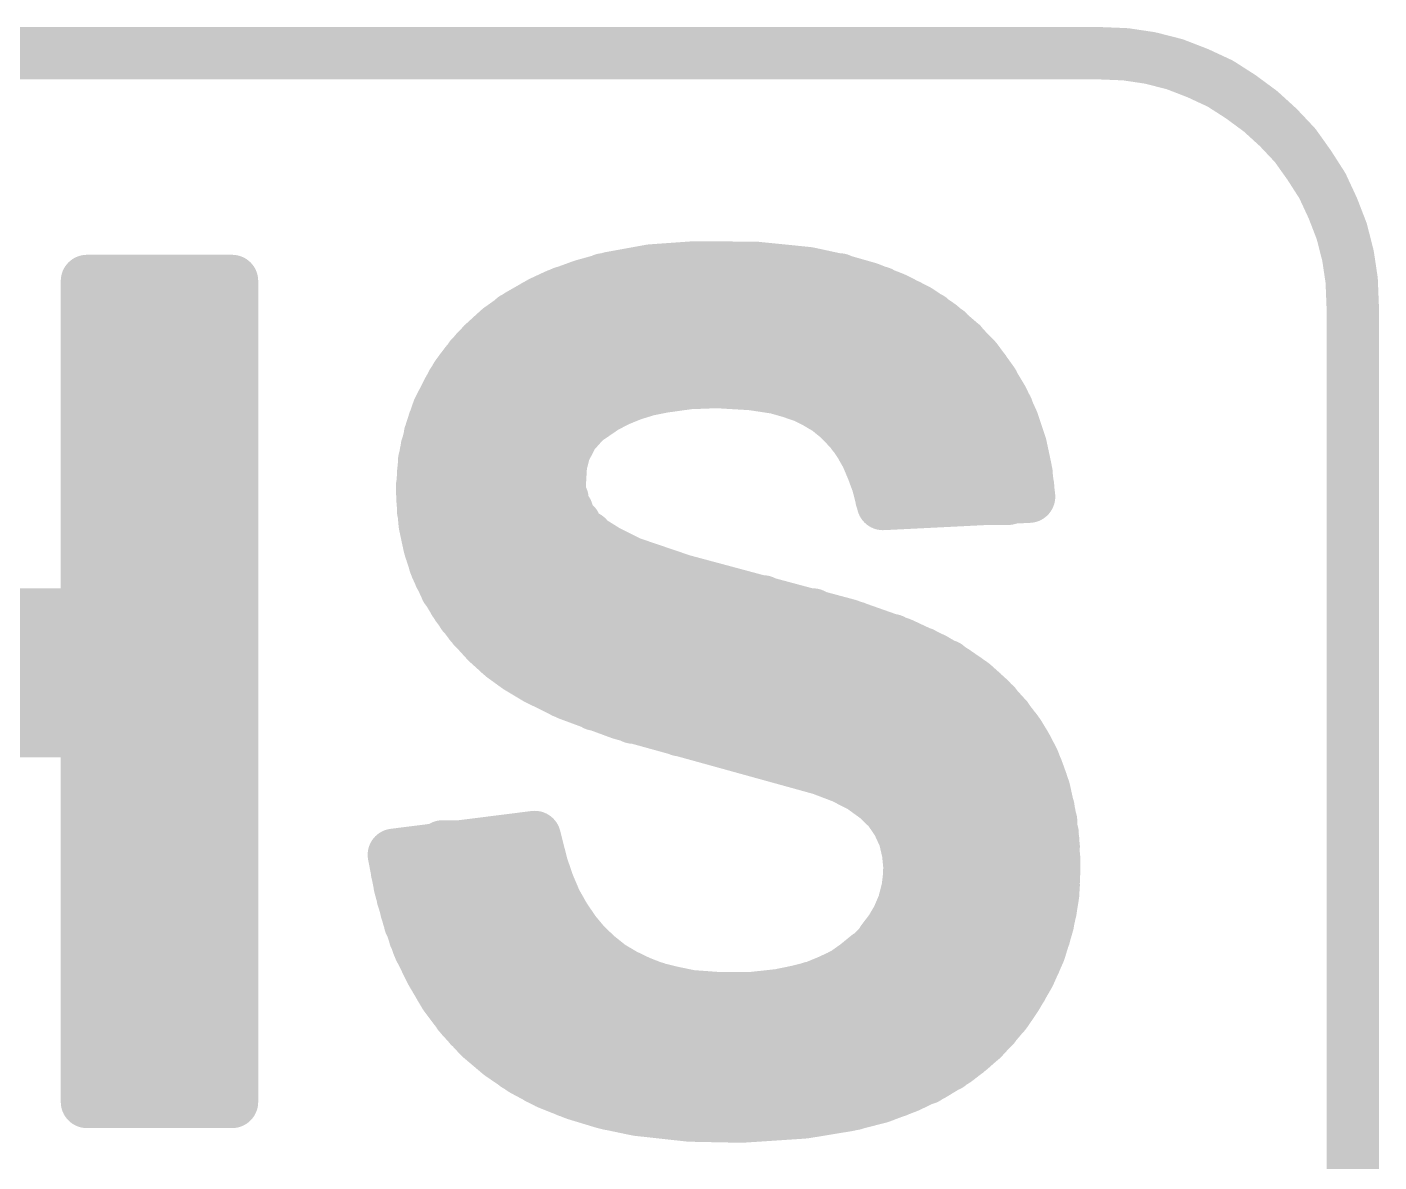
# Model space of a CAD drawing. Extents: x -22 to 197, y -17 to 116.
# Drawn here: x 121.708 to 122.999, y 60.483 to 61.567 of the extents above; entities that cross this region are included whole.
import ezdxf

# ---------------------------------------------------------------- set-up
doc = ezdxf.new("R2010")
doc.units = 0
doc.header["$MEASUREMENT"] = 0
doc.layers.add('TOPOVERLAY', color=2, linetype='CONTINUOUS')

msp = doc.modelspace()

# ---------------------------------------------------------------- linework, layer by layer
at = {"layer": 'TOPOVERLAY', "const_width": 0.05}
for points in [[(119.7054, 61.5419), (122.7319, 61.5419)], [(122.7319, 61.5419), (122.7569, 61.5409)], [(122.7569, 61.5409), (122.7804, 61.5374)], [(122.7804, 61.5374), (122.8039, 61.5314)], [(122.8039, 61.5314), (122.8259, 61.5229)], [(122.8259, 61.5229), (122.8474, 61.5129)], [(122.8474, 61.5129), (122.8669, 61.5004)], [(122.8669, 61.5004), (122.8859, 61.4864)], [(122.8859, 61.4864), (122.9029, 61.4709)], [(122.9029, 61.4709), (122.9189, 61.4539)], [(122.9189, 61.4539), (122.9324, 61.4349)], [(122.9324, 61.4349), (122.9449, 61.4154)], [(122.9449, 61.4154), (122.9549, 61.3939)], [(122.9549, 61.3939), (122.9634, 61.3719)], [(122.9634, 61.3719), (122.9694, 61.3484)], [(122.3039, 61.3344), (122.3459, 61.3374)], [(122.3459, 61.3374), (122.4044, 61.3369)], [(122.9694, 61.3484), (122.9729, 61.3249)], [(121.7654, 61.0184), (121.7654, 61.3244)], [(121.7654, 61.3244), (121.9039, 61.3244)], [(121.9039, 60.5404), (121.9039, 61.3244)], [(122.2384, 61.3199), (122.2654, 61.3274)], [(122.2584, 61.3259), (122.4839, 61.3259)], [(122.2654, 61.3274), (122.3039, 61.3344)], [(122.4044, 61.3369), (122.4539, 61.3319)], [(122.4539, 61.3319), (122.4839, 61.3254)], [(122.4839, 61.3254), (122.5119, 61.3174)], [(122.9729, 61.3249), (122.9739, 61.2999)], [(121.7654, 61.3154), (121.9039, 61.3154)], [(122.2139, 61.3109), (122.2384, 61.3199)], [(122.2199, 61.3134), (122.5229, 61.3134)], [(122.5119, 61.3174), (122.5369, 61.3074)], [(121.7654, 61.3029), (121.9039, 61.3029)], [(122.1779, 61.2919), (122.1989, 61.3039)], [(122.1934, 61.3009), (122.5499, 61.3009)], [(122.1989, 61.3039), (122.2139, 61.3109)], [(122.5369, 61.3074), (122.5594, 61.2959)], [(122.9739, 59.9999), (122.9739, 61.2999)], [(121.7654, 61.2909), (121.9039, 61.2909)], [(122.1589, 61.2784), (122.1779, 61.2919)], [(122.1729, 61.2889), (122.5704, 61.2889)], [(122.5594, 61.2959), (122.5799, 61.2819)], [(121.7654, 61.2784), (121.9039, 61.2784)], [(122.1474, 61.2679), (122.1589, 61.2784)], [(122.1569, 61.2764), (122.5869, 61.2764)], [(122.5799, 61.2819), (122.5979, 61.2664)], [(121.7654, 61.2664), (121.9039, 61.2664)], [(122.1369, 61.2574), (122.1474, 61.2679)], [(122.1434, 61.2644), (122.6004, 61.2644)], [(122.5979, 61.2664), (122.6144, 61.2494)], [(121.7654, 61.2539), (121.9039, 61.2539)], [(122.1274, 61.2459), (122.1369, 61.2574)], [(122.1319, 61.2519), (122.6119, 61.2519)], [(122.6144, 61.2494), (122.6279, 61.2309)], [(121.7654, 61.2414), (121.9039, 61.2414)], [(122.1184, 61.2339), (122.1274, 61.2459)], [(122.1224, 61.2394), (122.6219, 61.2394)], [(121.7654, 61.2294), (121.9039, 61.2294)], [(122.1109, 61.2209), (122.1184, 61.2339)], [(122.1144, 61.2274), (122.3479, 61.2274)], [(122.3004, 61.2204), (122.3154, 61.2234)], [(122.3154, 61.2234), (122.3404, 61.2269)], [(122.3404, 61.2269), (122.3669, 61.2279)], [(122.3669, 61.2279), (122.4004, 61.2259)], [(122.3854, 61.2274), (122.6304, 61.2274)], [(122.4004, 61.2259), (122.4234, 61.2224)], [(122.4234, 61.2224), (122.4374, 61.2184)], [(122.6279, 61.2309), (122.6399, 61.2109)], [(121.7654, 61.2169), (121.9039, 61.2169)], [(122.1009, 61.2014), (122.1109, 61.2209)], [(122.1079, 61.2149), (122.2834, 61.2149)], [(122.2599, 61.2039), (122.2724, 61.2104)], [(122.2724, 61.2104), (122.2859, 61.2159)], [(122.2859, 61.2159), (122.3004, 61.2204)], [(122.4374, 61.2184), (122.4504, 61.2139)], [(122.4474, 61.2149), (122.6374, 61.2149)], [(122.4504, 61.2139), (122.4614, 61.2084)], [(122.4614, 61.2084), (122.4724, 61.2019)], [(122.6399, 61.2109), (122.6494, 61.1899)], [(121.7654, 61.2049), (121.9039, 61.2049)], [(122.0939, 61.1809), (122.1009, 61.2014)], [(122.1019, 61.2029), (122.2574, 61.2029)], [(122.2409, 61.1909), (122.2599, 61.2039)], [(122.4709, 61.2029), (122.6439, 61.2029)], [(122.4724, 61.2019), (122.4829, 61.1934)], [(121.7654, 61.1924), (121.9039, 61.1924)], [(122.0969, 61.1904), (122.2404, 61.1904)], [(122.2294, 61.1779), (122.2409, 61.1909)], [(122.4829, 61.1934), (122.4959, 61.1799)], [(122.4864, 61.1904), (122.6489, 61.1904)], [(122.6494, 61.1899), (122.6569, 61.1674)], [(121.7654, 61.1799), (121.9039, 61.1799)], [(122.0889, 61.1604), (122.0939, 61.1809)], [(122.0929, 61.1779), (122.2294, 61.1779)], [(122.2214, 61.1624), (122.2294, 61.1779)], [(122.4959, 61.1799), (122.5034, 61.1689)], [(122.4969, 61.1779), (122.6534, 61.1779)], [(121.7654, 61.1679), (121.9039, 61.1679)], [(122.0869, 61.1464), (122.0889, 61.1604)], [(122.0899, 61.1659), (122.2224, 61.1659)], [(122.2179, 61.1489), (122.2214, 61.1624)], [(122.5034, 61.1689), (122.5099, 61.1574)], [(122.5054, 61.1659), (122.6569, 61.1659)], [(122.5099, 61.1574), (122.5154, 61.1444)], [(122.6569, 61.1674), (122.6619, 61.1439)], [(121.7654, 61.1554), (121.9039, 61.1554)], [(122.0854, 61.1249), (122.0869, 61.1464)], [(122.0874, 61.1534), (122.2184, 61.1534)], [(122.2169, 61.1319), (122.2179, 61.1489)], [(122.5119, 61.1534), (122.6599, 61.1534)], [(122.5154, 61.1444), (122.5204, 61.1309)], [(122.6619, 61.1439), (122.6649, 61.1184)], [(121.7654, 61.1434), (121.9039, 61.1434)], [(121.7654, 61.1309), (121.9039, 61.1309)], [(122.0864, 61.1414), (122.2169, 61.1414)], [(122.5169, 61.1414), (122.6624, 61.1414)], [(122.5204, 61.1309), (122.5254, 61.1114)], [(121.7654, 61.1184), (121.9039, 61.1184)], [(122.0854, 61.1289), (122.2169, 61.1289)], [(122.0854, 61.1249), (122.0859, 61.1139)], [(122.5209, 61.1289), (122.6639, 61.1289)], [(122.5254, 61.1114), (122.6649, 61.1184)], [(121.7654, 61.1064), (121.9039, 61.1064)], [(122.0859, 61.1164), (122.2194, 61.1164)], [(122.0859, 61.1139), (122.0879, 61.0919)], [(122.5239, 61.1164), (122.6449, 61.1164)], [(121.7654, 61.0939), (121.9039, 61.0939)], [(122.0864, 61.1044), (122.2239, 61.1044)], [(121.7654, 61.0819), (121.9039, 61.0819)], [(122.0879, 61.0919), (122.2314, 61.0919)], [(122.0879, 61.0919), (122.0924, 61.0709)], [(122.0904, 61.0799), (122.2429, 61.0799)], [(121.7654, 61.0694), (121.9039, 61.0694)], [(122.0924, 61.0709), (122.0989, 61.0509)], [(122.0934, 61.0674), (122.2599, 61.0674)], [(122.2499, 61.0739), (122.2619, 61.0664)], [(122.2619, 61.0664), (122.2839, 61.0554)], [(121.7654, 61.0569), (121.9039, 61.0569)], [(122.0974, 61.0549), (122.2854, 61.0549)], [(122.2839, 61.0554), (122.3339, 61.0384)], [(121.7654, 61.0449), (121.9039, 61.0449)], [(122.0989, 61.0509), (122.1079, 61.0319)], [(122.1024, 61.0429), (122.3194, 61.0429)], [(121.7654, 61.0324), (121.9039, 61.0324)], [(122.1079, 61.0319), (122.1189, 61.0139)], [(122.1084, 61.0304), (122.3614, 61.0304)], [(122.3339, 61.0384), (122.4919, 60.9959)], [(121.7654, 61.0204), (121.9039, 61.0204)], [(122.1159, 61.0184), (122.4109, 61.0184)], [(121.4334, 61.0059), (121.7529, 61.0059)], [(121.7569, 61.0079), (121.9039, 61.0079)], [(122.1189, 61.0139), (122.1319, 60.9964)], [(122.1244, 61.0059), (122.4584, 61.0059)], [(121.2824, 60.9954), (121.9039, 60.9954)], [(122.1319, 60.9964), (122.1474, 60.9794)], [(122.1344, 60.9934), (122.4994, 60.9934)], [(122.4919, 60.9959), (122.5429, 60.9779)], [(121.2824, 60.9834), (121.9039, 60.9834)], [(122.1459, 60.9814), (122.5344, 60.9814)], [(122.1474, 60.9794), (122.1624, 60.9659)], [(122.5429, 60.9779), (122.5739, 60.9634)], [(121.2824, 60.9709), (121.9039, 60.9709)], [(122.1589, 60.9689), (122.5629, 60.9689)], [(122.1624, 60.9659), (122.1769, 60.9554)], [(122.5739, 60.9634), (122.5934, 60.9519)], [(121.2824, 60.9589), (121.9039, 60.9589)], [(122.1754, 60.9569), (122.5864, 60.9569)], [(122.1769, 60.9554), (122.1944, 60.9449)], [(122.5934, 60.9519), (122.6114, 60.9394)], [(121.2824, 60.9464), (121.9039, 60.9464)], [(122.1944, 60.9449), (122.2249, 60.9299)], [(122.1954, 60.9444), (122.6044, 60.9444)], [(122.6114, 60.9394), (122.6274, 60.9249)], [(121.2824, 60.9339), (121.9039, 60.9339)], [(122.2204, 60.9319), (122.6199, 60.9319)], [(122.2249, 60.9299), (122.2749, 60.9114)], [(122.6274, 60.9249), (122.6419, 60.9089)], [(121.2824, 60.9219), (121.9039, 60.9219)], [(122.2504, 60.9199), (122.6324, 60.9199)], [(122.2749, 60.9114), (122.4664, 60.8584)], [(121.2824, 60.9094), (121.9039, 60.9094)], [(122.2869, 60.9074), (122.6434, 60.9074)], [(122.6419, 60.9089), (122.6549, 60.8919)], [(121.2824, 60.8974), (121.9039, 60.8974)], [(121.4334, 60.8944), (121.7529, 60.8944)], [(121.7529, 60.8944), (121.7654, 60.8819)], [(122.3314, 60.8954), (122.6524, 60.8954)], [(122.6549, 60.8919), (122.6624, 60.8794)], [(121.7639, 60.8849), (121.9039, 60.8849)], [(121.7654, 60.5404), (121.7654, 60.8819)], [(122.3799, 60.8829), (122.6604, 60.8829)], [(122.6624, 60.8794), (122.6689, 60.8669)], [(121.7654, 60.8724), (121.9039, 60.8724)], [(121.7654, 60.8604), (121.9039, 60.8604)], [(122.4269, 60.8704), (122.6669, 60.8704)], [(122.6689, 60.8669), (122.6744, 60.8529)], [(121.7654, 60.8479), (121.9039, 60.8479)], [(122.4664, 60.8584), (122.4874, 60.8504)], [(122.4674, 60.8584), (122.6724, 60.8584)], [(122.4874, 60.8504), (122.5049, 60.8414)], [(122.6744, 60.8529), (122.6794, 60.8384)], [(121.7654, 60.8359), (121.9039, 60.8359)], [(122.4964, 60.8459), (122.6769, 60.8459)], [(122.5049, 60.8414), (122.5194, 60.8309)], [(122.5159, 60.8339), (122.6804, 60.8339)], [(122.6794, 60.8384), (122.6844, 60.8154)], [(121.7654, 60.8234), (121.9039, 60.8234)], [(122.5194, 60.8309), (122.5309, 60.8199)], [(122.5294, 60.8214), (122.6834, 60.8214)], [(121.7654, 60.8109), (121.9039, 60.8109)], [(122.5309, 60.8199), (122.5394, 60.8074)], [(122.5384, 60.8089), (122.6859, 60.8089)], [(122.6844, 60.8154), (122.6879, 60.7904)], [(121.7654, 60.7989), (121.9039, 60.7989)], [(122.5394, 60.8074), (122.5459, 60.7934)], [(122.5444, 60.7969), (122.6874, 60.7969)], [(121.7654, 60.7864), (121.9039, 60.7864)], [(122.0584, 60.7764), (122.1929, 60.7934)], [(122.1049, 60.7844), (122.1944, 60.7844)], [(122.1929, 60.7934), (122.1999, 60.7659)], [(122.5459, 60.7934), (122.5494, 60.7784)], [(122.5484, 60.7844), (122.6884, 60.7844)], [(122.6879, 60.7904), (122.6889, 60.7634)], [(121.7654, 60.7744), (121.9039, 60.7744)], [(122.0584, 60.7764), (122.0644, 60.7454)], [(122.0594, 60.7724), (122.1979, 60.7724)], [(122.5494, 60.7784), (122.5509, 60.7629)], [(122.5504, 60.7724), (122.6889, 60.7724)], [(121.7654, 60.7619), (121.9039, 60.7619)], [(122.0614, 60.7599), (122.2019, 60.7599)], [(122.1999, 60.7659), (122.2059, 60.7484)], [(122.5504, 60.7599), (122.6889, 60.7599)], [(122.6879, 60.7389), (122.6889, 60.7634)], [(121.7654, 60.7494), (121.9039, 60.7494)], [(122.0639, 60.7474), (122.2059, 60.7474)], [(122.0644, 60.7454), (122.0724, 60.7164)], [(122.2059, 60.7484), (122.2129, 60.7319)], [(122.5459, 60.7324), (122.5489, 60.7439)], [(122.5489, 60.7439), (122.5504, 60.7564)], [(122.5494, 60.7474), (122.6884, 60.7474)], [(121.7654, 60.7374), (121.9039, 60.7374)], [(122.0669, 60.7354), (122.2114, 60.7354)], [(122.2129, 60.7319), (122.2214, 60.7169)], [(122.5469, 60.7354), (122.6874, 60.7354)], [(122.6854, 60.7234), (122.6879, 60.7389)], [(121.7654, 60.7249), (121.9039, 60.7249)], [(122.0704, 60.7229), (122.2179, 60.7229)], [(122.5394, 60.7159), (122.5439, 60.7264)], [(122.5429, 60.7229), (122.6854, 60.7229)], [(122.6819, 60.7074), (122.6854, 60.7234)], [(121.7654, 60.7129), (121.9039, 60.7129)], [(122.0724, 60.7164), (122.0819, 60.6894)], [(122.0739, 60.7109), (122.2254, 60.7109)], [(122.2214, 60.7169), (122.2309, 60.7029)], [(122.5249, 60.6944), (122.5329, 60.7049)], [(122.5329, 60.7049), (122.5394, 60.7159)], [(122.5364, 60.7109), (122.6829, 60.7109)], [(122.6749, 60.6844), (122.6819, 60.7074)], [(121.7654, 60.7004), (121.9039, 60.7004)], [(122.0784, 60.6984), (122.2344, 60.6984)], [(122.2309, 60.7029), (122.2409, 60.6909)], [(122.5284, 60.6984), (122.6794, 60.6984)], [(121.7654, 60.6879), (121.9039, 60.6879)], [(122.0819, 60.6894), (122.0939, 60.6649)], [(122.0834, 60.6859), (122.2459, 60.6859)], [(122.2409, 60.6909), (122.2524, 60.6799)], [(122.2524, 60.6799), (122.2649, 60.6699)], [(122.4999, 60.6709), (122.5109, 60.6799)], [(122.5179, 60.6859), (122.6754, 60.6859)], [(122.6649, 60.6619), (122.6749, 60.6844)], [(121.7654, 60.6759), (121.9039, 60.6759)], [(122.0894, 60.6739), (122.2599, 60.6739)], [(122.2649, 60.6699), (122.2784, 60.6619)], [(122.4879, 60.6624), (122.4999, 60.6709)], [(122.5039, 60.6739), (122.6704, 60.6739)], [(121.7654, 60.6634), (121.9039, 60.6634)], [(122.0939, 60.6649), (122.1074, 60.6419)], [(122.0959, 60.6614), (122.2794, 60.6614)], [(122.2784, 60.6619), (122.2929, 60.6549)], [(122.2929, 60.6549), (122.3084, 60.6489)], [(122.4594, 60.6499), (122.4739, 60.6559)], [(122.4739, 60.6559), (122.4879, 60.6624)], [(122.4854, 60.6614), (122.6644, 60.6614)], [(122.6524, 60.6404), (122.6649, 60.6619)], [(121.7654, 60.6514), (121.9039, 60.6514)], [(122.1029, 60.6494), (122.3079, 60.6494)], [(122.1074, 60.6419), (122.1229, 60.6214)], [(122.3084, 60.6489), (122.3249, 60.6449)], [(122.3249, 60.6449), (122.3419, 60.6414)], [(122.3419, 60.6414), (122.3694, 60.6394)], [(122.3989, 60.6394), (122.4264, 60.6424)], [(122.4264, 60.6424), (122.4434, 60.6459)], [(122.4434, 60.6459), (122.4594, 60.6499)], [(122.4564, 60.6494), (122.6579, 60.6494)], [(122.6429, 60.6264), (122.6524, 60.6404)], [(121.7654, 60.6389), (121.9039, 60.6389)], [(122.1114, 60.6369), (122.6499, 60.6369)], [(122.3694, 60.6394), (122.3989, 60.6394)], [(121.7654, 60.6264), (121.9039, 60.6264)], [(122.1204, 60.6244), (122.6414, 60.6244)], [(122.1229, 60.6214), (122.1404, 60.6024)], [(122.6319, 60.6134), (122.6429, 60.6264)], [(121.7654, 60.6144), (121.9039, 60.6144)], [(121.7654, 60.6019), (121.9039, 60.6019)], [(122.1309, 60.6124), (122.6314, 60.6124)], [(122.1404, 60.6024), (122.1599, 60.5859)], [(122.6209, 60.6014), (122.6319, 60.6134)], [(121.7654, 60.5899), (121.9039, 60.5899)], [(122.1434, 60.5999), (122.6194, 60.5999)], [(122.5949, 60.5799), (122.6084, 60.5904)], [(122.6084, 60.5904), (122.6209, 60.6014)], [(121.7654, 60.5774), (121.9039, 60.5774)], [(122.1579, 60.5879), (122.6054, 60.5879)], [(122.1599, 60.5859), (122.1819, 60.5709)], [(122.5729, 60.5664), (122.5949, 60.5799)], [(121.7654, 60.5649), (121.9039, 60.5649)], [(122.1749, 60.5754), (122.5884, 60.5754)], [(122.1819, 60.5709), (122.2054, 60.5584)], [(122.1964, 60.5629), (122.5669, 60.5629)], [(122.5489, 60.5549), (122.5729, 60.5664)], [(121.7654, 60.5529), (121.9039, 60.5529)], [(122.2054, 60.5584), (122.2319, 60.5479)], [(122.2239, 60.5509), (122.5389, 60.5509)], [(122.5224, 60.5449), (122.5489, 60.5549)], [(121.7654, 60.5404), (121.9039, 60.5404)], [(121.7654, 60.5404), (121.9039, 60.5404)], [(122.2319, 60.5479), (122.2599, 60.5394)], [(122.2599, 60.5394), (122.2909, 60.5329)], [(122.2639, 60.5384), (122.4979, 60.5384)], [(122.4504, 60.5304), (122.4929, 60.5374)], [(122.4929, 60.5374), (122.5224, 60.5449)], [(122.2909, 60.5329), (122.3409, 60.5274)], [(122.3409, 60.5274), (122.3904, 60.5264)], [(122.3904, 60.5264), (122.4504, 60.5304)]]:
    msp.add_lwpolyline(points, dxfattribs=at)
at = {"layer": 'TOPOVERLAY', "const_width": 0.025}
for points in [[(122.7194, 61.5419, 1), (122.7444, 61.5419, 1)], [(122.7194, 61.5419, 1), (122.7444, 61.5419, 1)], [(122.7444, 61.5409, 1), (122.7694, 61.5409, 1)], [(122.7444, 61.5409, 1), (122.7694, 61.5409, 1)], [(122.7679, 61.5374, 1), (122.7929, 61.5374, 1)], [(122.7679, 61.5374, 1), (122.7929, 61.5374, 1)], [(122.7914, 61.5314, 1), (122.8164, 61.5314, 1)], [(122.7914, 61.5314, 1), (122.8164, 61.5314, 1)], [(122.8134, 61.5229, 1), (122.8384, 61.5229, 1)], [(122.8134, 61.5229, 1), (122.8384, 61.5229, 1)], [(122.8349, 61.5129, 1), (122.8599, 61.5129, 1)], [(122.8349, 61.5129, 1), (122.8599, 61.5129, 1)], [(122.8544, 61.5004, 1), (122.8794, 61.5004, 1)], [(122.8544, 61.5004, 1), (122.8794, 61.5004, 1)], [(122.8734, 61.4864, 1), (122.8984, 61.4864, 1)], [(122.8734, 61.4864, 1), (122.8984, 61.4864, 1)], [(122.8904, 61.4709, 1), (122.9154, 61.4709, 1)], [(122.8904, 61.4709, 1), (122.9154, 61.4709, 1)], [(122.9064, 61.4539, 1), (122.9314, 61.4539, 1)], [(122.9064, 61.4539, 1), (122.9314, 61.4539, 1)], [(122.9199, 61.4349, 1), (122.9449, 61.4349, 1)], [(122.9199, 61.4349, 1), (122.9449, 61.4349, 1)], [(122.9324, 61.4154, 1), (122.9574, 61.4154, 1)], [(122.9324, 61.4154, 1), (122.9574, 61.4154, 1)], [(122.9424, 61.3939, 1), (122.9674, 61.3939, 1)], [(122.9424, 61.3939, 1), (122.9674, 61.3939, 1)], [(122.9509, 61.3719, 1), (122.9759, 61.3719, 1)], [(122.9509, 61.3719, 1), (122.9759, 61.3719, 1)], [(122.3334, 61.3374, 1), (122.3584, 61.3374, 1)], [(122.3334, 61.3374, 1), (122.3584, 61.3374, 1)], [(122.9569, 61.3484, 1), (122.9819, 61.3484, 1)], [(122.9569, 61.3484, 1), (122.9819, 61.3484, 1)], [(121.7529, 61.3244, 1), (121.7779, 61.3244, 1)], [(121.7529, 61.3244, 1), (121.7779, 61.3244, 1)], [(121.8914, 61.3244, 1), (121.9164, 61.3244, 1)], [(121.8914, 61.3244, 1), (121.9164, 61.3244, 1)], [(122.2459, 61.3259, 1), (122.2709, 61.3259, 1)], [(122.2529, 61.3274, 1), (122.2779, 61.3274, 1)], [(122.2529, 61.3274, 1), (122.2779, 61.3274, 1)], [(122.2914, 61.3344, 1), (122.3164, 61.3344, 1)], [(122.2914, 61.3344, 1), (122.3164, 61.3344, 1)], [(122.3919, 61.3369, 1), (122.4169, 61.3369, 1)], [(122.3919, 61.3369, 1), (122.4169, 61.3369, 1)], [(122.4414, 61.3319, 1), (122.4664, 61.3319, 1)], [(122.4414, 61.3319, 1), (122.4664, 61.3319, 1)], [(122.4714, 61.3259, 1), (122.4964, 61.3259, 1)], [(122.4714, 61.3254, 1), (122.4964, 61.3254, 1)], [(122.4714, 61.3254, 1), (122.4964, 61.3254, 1)], [(122.9604, 61.3249, 1), (122.9854, 61.3249, 1)], [(122.9604, 61.3249, 1), (122.9854, 61.3249, 1)], [(121.7529, 61.3154, 1), (121.7779, 61.3154, 1)], [(121.8914, 61.3154, 1), (121.9164, 61.3154, 1)], [(122.2074, 61.3134, 1), (122.2324, 61.3134, 1)], [(122.2259, 61.3199, 1), (122.2509, 61.3199, 1)], [(122.2259, 61.3199, 1), (122.2509, 61.3199, 1)], [(122.4994, 61.3174, 1), (122.5244, 61.3174, 1)], [(122.4994, 61.3174, 1), (122.5244, 61.3174, 1)], [(122.5104, 61.3134, 1), (122.5354, 61.3134, 1)], [(121.7529, 61.3029, 1), (121.7779, 61.3029, 1)], [(121.8914, 61.3029, 1), (121.9164, 61.3029, 1)], [(122.1809, 61.3009, 1), (122.2059, 61.3009, 1)], [(122.1864, 61.3039, 1), (122.2114, 61.3039, 1)], [(122.1864, 61.3039, 1), (122.2114, 61.3039, 1)], [(122.2014, 61.3109, 1), (122.2264, 61.3109, 1)], [(122.2014, 61.3109, 1), (122.2264, 61.3109, 1)], [(122.5244, 61.3074, 1), (122.5494, 61.3074, 1)], [(122.5244, 61.3074, 1), (122.5494, 61.3074, 1)], [(122.5374, 61.3009, 1), (122.5624, 61.3009, 1)], [(122.9614, 61.2999, 1), (122.9864, 61.2999, 1)], [(122.9614, 61.2999, 1), (122.9864, 61.2999, 1)], [(121.7529, 61.2909, 1), (121.7779, 61.2909, 1)], [(121.8914, 61.2909, 1), (121.9164, 61.2909, 1)], [(122.1604, 61.2889, 1), (122.1854, 61.2889, 1)], [(122.1654, 61.2919, 1), (122.1904, 61.2919, 1)], [(122.1654, 61.2919, 1), (122.1904, 61.2919, 1)], [(122.5469, 61.2959, 1), (122.5719, 61.2959, 1)], [(122.5469, 61.2959, 1), (122.5719, 61.2959, 1)], [(122.5579, 61.2889, 1), (122.5829, 61.2889, 1)], [(121.7529, 61.2784, 1), (121.7779, 61.2784, 1)], [(121.8914, 61.2784, 1), (121.9164, 61.2784, 1)], [(122.1444, 61.2764, 1), (122.1694, 61.2764, 1)], [(122.1464, 61.2784, 1), (122.1714, 61.2784, 1)], [(122.1464, 61.2784, 1), (122.1714, 61.2784, 1)], [(122.5674, 61.2819, 1), (122.5924, 61.2819, 1)], [(122.5674, 61.2819, 1), (122.5924, 61.2819, 1)], [(122.5744, 61.2764, 1), (122.5994, 61.2764, 1)], [(121.7529, 61.2664, 1), (121.7779, 61.2664, 1)], [(121.8914, 61.2664, 1), (121.9164, 61.2664, 1)], [(122.1309, 61.2644, 1), (122.1559, 61.2644, 1)], [(122.1349, 61.2679, 1), (122.1599, 61.2679, 1)], [(122.1349, 61.2679, 1), (122.1599, 61.2679, 1)], [(122.5854, 61.2664, 1), (122.6104, 61.2664, 1)], [(122.5854, 61.2664, 1), (122.6104, 61.2664, 1)], [(122.5879, 61.2644, 1), (122.6129, 61.2644, 1)], [(121.7529, 61.2539, 1), (121.7779, 61.2539, 1)], [(121.8914, 61.2539, 1), (121.9164, 61.2539, 1)], [(122.1194, 61.2519, 1), (122.1444, 61.2519, 1)], [(122.1244, 61.2574, 1), (122.1494, 61.2574, 1)], [(122.1244, 61.2574, 1), (122.1494, 61.2574, 1)], [(122.5994, 61.2519, 1), (122.6244, 61.2519, 1)], [(122.6019, 61.2494, 1), (122.6269, 61.2494, 1)], [(122.6019, 61.2494, 1), (122.6269, 61.2494, 1)], [(121.7529, 61.2414, 1), (121.7779, 61.2414, 1)], [(121.8914, 61.2414, 1), (121.9164, 61.2414, 1)], [(122.1099, 61.2394, 1), (122.1349, 61.2394, 1)], [(122.1149, 61.2459, 1), (122.1399, 61.2459, 1)], [(122.1149, 61.2459, 1), (122.1399, 61.2459, 1)], [(122.6094, 61.2394, 1), (122.6344, 61.2394, 1)], [(121.7529, 61.2294, 1), (121.7779, 61.2294, 1)], [(121.8914, 61.2294, 1), (121.9164, 61.2294, 1)], [(122.1019, 61.2274, 1), (122.1269, 61.2274, 1)], [(122.1059, 61.2339, 1), (122.1309, 61.2339, 1)], [(122.1059, 61.2339, 1), (122.1309, 61.2339, 1)], [(122.3029, 61.2234, 1), (122.3279, 61.2234, 1)], [(122.3029, 61.2234, 1), (122.3279, 61.2234, 1)], [(122.3279, 61.2269, 1), (122.3529, 61.2269, 1)], [(122.3279, 61.2269, 1), (122.3529, 61.2269, 1)], [(122.3354, 61.2274, 1), (122.3604, 61.2274, 1)], [(122.3544, 61.2279, 1), (122.3794, 61.2279, 1)], [(122.3544, 61.2279, 1), (122.3794, 61.2279, 1)], [(122.3729, 61.2274, 1), (122.3979, 61.2274, 1)], [(122.3879, 61.2259, 1), (122.4129, 61.2259, 1)], [(122.3879, 61.2259, 1), (122.4129, 61.2259, 1)], [(122.4109, 61.2224, 1), (122.4359, 61.2224, 1)], [(122.4109, 61.2224, 1), (122.4359, 61.2224, 1)], [(122.6154, 61.2309, 1), (122.6404, 61.2309, 1)], [(122.6154, 61.2309, 1), (122.6404, 61.2309, 1)], [(122.6179, 61.2274, 1), (122.6429, 61.2274, 1)], [(121.7529, 61.2169, 1), (121.7779, 61.2169, 1)], [(121.8914, 61.2169, 1), (121.9164, 61.2169, 1)], [(122.0954, 61.2149, 1), (122.1204, 61.2149, 1)], [(122.0984, 61.2209, 1), (122.1234, 61.2209, 1)], [(122.0984, 61.2209, 1), (122.1234, 61.2209, 1)], [(122.2599, 61.2104, 1), (122.2849, 61.2104, 1)], [(122.2599, 61.2104, 1), (122.2849, 61.2104, 1)], [(122.2709, 61.2149, 1), (122.2959, 61.2149, 1)], [(122.2734, 61.2159, 1), (122.2984, 61.2159, 1)], [(122.2734, 61.2159, 1), (122.2984, 61.2159, 1)], [(122.2879, 61.2204, 1), (122.3129, 61.2204, 1)], [(122.2879, 61.2204, 1), (122.3129, 61.2204, 1)], [(122.4249, 61.2184, 1), (122.4499, 61.2184, 1)], [(122.4249, 61.2184, 1), (122.4499, 61.2184, 1)], [(122.4349, 61.2149, 1), (122.4599, 61.2149, 1)], [(122.4379, 61.2139, 1), (122.4629, 61.2139, 1)], [(122.4379, 61.2139, 1), (122.4629, 61.2139, 1)], [(122.4489, 61.2084, 1), (122.4739, 61.2084, 1)], [(122.4489, 61.2084, 1), (122.4739, 61.2084, 1)], [(122.6249, 61.2149, 1), (122.6499, 61.2149, 1)], [(122.6274, 61.2109, 1), (122.6524, 61.2109, 1)], [(122.6274, 61.2109, 1), (122.6524, 61.2109, 1)], [(121.7529, 61.2049, 1), (121.7779, 61.2049, 1)], [(121.8914, 61.2049, 1), (121.9164, 61.2049, 1)], [(122.0884, 61.2014, 1), (122.1134, 61.2014, 1)], [(122.0884, 61.2014, 1), (122.1134, 61.2014, 1)], [(122.0894, 61.2029, 1), (122.1144, 61.2029, 1)], [(122.2449, 61.2029, 1), (122.2699, 61.2029, 1)], [(122.2474, 61.2039, 1), (122.2724, 61.2039, 1)], [(122.2474, 61.2039, 1), (122.2724, 61.2039, 1)], [(122.4584, 61.2029, 1), (122.4834, 61.2029, 1)], [(122.4599, 61.2019, 1), (122.4849, 61.2019, 1)], [(122.4599, 61.2019, 1), (122.4849, 61.2019, 1)], [(122.6314, 61.2029, 1), (122.6564, 61.2029, 1)], [(121.7529, 61.1924, 1), (121.7779, 61.1924, 1)], [(121.8914, 61.1924, 1), (121.9164, 61.1924, 1)], [(122.0844, 61.1904, 1), (122.1094, 61.1904, 1)], [(122.2279, 61.1904, 1), (122.2529, 61.1904, 1)], [(122.2284, 61.1909, 1), (122.2534, 61.1909, 1)], [(122.2284, 61.1909, 1), (122.2534, 61.1909, 1)], [(122.4704, 61.1934, 1), (122.4954, 61.1934, 1)], [(122.4704, 61.1934, 1), (122.4954, 61.1934, 1)], [(122.4739, 61.1904, 1), (122.4989, 61.1904, 1)], [(122.6364, 61.1904, 1), (122.6614, 61.1904, 1)], [(122.6369, 61.1899, 1), (122.6619, 61.1899, 1)], [(122.6369, 61.1899, 1), (122.6619, 61.1899, 1)], [(121.7529, 61.1799, 1), (121.7779, 61.1799, 1)], [(121.8914, 61.1799, 1), (121.9164, 61.1799, 1)], [(122.0804, 61.1779, 1), (122.1054, 61.1779, 1)], [(122.0814, 61.1809, 1), (122.1064, 61.1809, 1)], [(122.0814, 61.1809, 1), (122.1064, 61.1809, 1)], [(122.2169, 61.1779, 1), (122.2419, 61.1779, 1)], [(122.2169, 61.1779, 1), (122.2419, 61.1779, 1)], [(122.2169, 61.1779, 1), (122.2419, 61.1779, 1)], [(122.4834, 61.1799, 1), (122.5084, 61.1799, 1)], [(122.4834, 61.1799, 1), (122.5084, 61.1799, 1)], [(122.4844, 61.1779, 1), (122.5094, 61.1779, 1)], [(122.6409, 61.1779, 1), (122.6659, 61.1779, 1)], [(121.7529, 61.1679, 1), (121.7779, 61.1679, 1)], [(121.8914, 61.1679, 1), (121.9164, 61.1679, 1)], [(122.0764, 61.1604, 1), (122.1014, 61.1604, 1)], [(122.0764, 61.1604, 1), (122.1014, 61.1604, 1)], [(122.0774, 61.1659, 1), (122.1024, 61.1659, 1)], [(122.2089, 61.1624, 1), (122.2339, 61.1624, 1)], [(122.2089, 61.1624, 1), (122.2339, 61.1624, 1)], [(122.2099, 61.1659, 1), (122.2349, 61.1659, 1)], [(122.4909, 61.1689, 1), (122.5159, 61.1689, 1)], [(122.4909, 61.1689, 1), (122.5159, 61.1689, 1)], [(122.4929, 61.1659, 1), (122.5179, 61.1659, 1)], [(122.4974, 61.1574, 1), (122.5224, 61.1574, 1)], [(122.4974, 61.1574, 1), (122.5224, 61.1574, 1)], [(122.6444, 61.1674, 1), (122.6694, 61.1674, 1)], [(122.6444, 61.1674, 1), (122.6694, 61.1674, 1)], [(122.6444, 61.1659, 1), (122.6694, 61.1659, 1)], [(121.7529, 61.1554, 1), (121.7779, 61.1554, 1)], [(121.8914, 61.1554, 1), (121.9164, 61.1554, 1)], [(122.0744, 61.1464, 1), (122.0994, 61.1464, 1)], [(122.0744, 61.1464, 1), (122.0994, 61.1464, 1)], [(122.0749, 61.1534, 1), (122.0999, 61.1534, 1)], [(122.2054, 61.1489, 1), (122.2304, 61.1489, 1)], [(122.2054, 61.1489, 1), (122.2304, 61.1489, 1)], [(122.2059, 61.1534, 1), (122.2309, 61.1534, 1)], [(122.4994, 61.1534, 1), (122.5244, 61.1534, 1)], [(122.5029, 61.1444, 1), (122.5279, 61.1444, 1)], [(122.5029, 61.1444, 1), (122.5279, 61.1444, 1)], [(122.6474, 61.1534, 1), (122.6724, 61.1534, 1)], [(122.6494, 61.1439, 1), (122.6744, 61.1439, 1)], [(122.6494, 61.1439, 1), (122.6744, 61.1439, 1)], [(121.7529, 61.1434, 1), (121.7779, 61.1434, 1)], [(121.7529, 61.1309, 1), (121.7779, 61.1309, 1)], [(121.8914, 61.1434, 1), (121.9164, 61.1434, 1)], [(121.8914, 61.1309, 1), (121.9164, 61.1309, 1)], [(122.0739, 61.1414, 1), (122.0989, 61.1414, 1)], [(122.2044, 61.1414, 1), (122.2294, 61.1414, 1)], [(122.2044, 61.1319, 1), (122.2294, 61.1319, 1)], [(122.5044, 61.1414, 1), (122.5294, 61.1414, 1)], [(122.5079, 61.1309, 1), (122.5329, 61.1309, 1)], [(122.5079, 61.1309, 1), (122.5329, 61.1309, 1)], [(122.6499, 61.1414, 1), (122.6749, 61.1414, 1)], [(121.7529, 61.1184, 1), (121.7779, 61.1184, 1)], [(121.8914, 61.1184, 1), (121.9164, 61.1184, 1)], [(122.0729, 61.1289, 1), (122.0979, 61.1289, 1)], [(122.0729, 61.1249, 1), (122.0979, 61.1249, 1)], [(122.0729, 61.1249, 1), (122.0979, 61.1249, 1)], [(122.2044, 61.1289, 1), (122.2294, 61.1289, 1)], [(122.5084, 61.1289, 1), (122.5334, 61.1289, 1)], [(122.6514, 61.1289, 1), (122.6764, 61.1289, 1)], [(122.6524, 61.1184, 1), (122.6774, 61.1184, 1)], [(122.6524, 61.1184, 1), (122.6774, 61.1184, 1)], [(121.7529, 61.1064, 1), (121.7779, 61.1064, 1)], [(121.8914, 61.1064, 1), (121.9164, 61.1064, 1)], [(122.0734, 61.1164, 1), (122.0984, 61.1164, 1)], [(122.0734, 61.1139, 1), (122.0984, 61.1139, 1)], [(122.0734, 61.1139, 1), (122.0984, 61.1139, 1)], [(122.2069, 61.1164, 1), (122.2319, 61.1164, 1)], [(122.5114, 61.1164, 1), (122.5364, 61.1164, 1)], [(122.5129, 61.1114, 1), (122.5379, 61.1114, 1)], [(122.5129, 61.1114, 1), (122.5379, 61.1114, 1)], [(122.6324, 61.1164, 1), (122.6574, 61.1164, 1)], [(121.7529, 61.0939, 1), (121.7779, 61.0939, 1)], [(121.8914, 61.0939, 1), (121.9164, 61.0939, 1)], [(122.0739, 61.1044, 1), (122.0989, 61.1044, 1)], [(122.2114, 61.1044, 1), (122.2364, 61.1044, 1)], [(121.7529, 61.0819, 1), (121.7779, 61.0819, 1)], [(121.8914, 61.0819, 1), (121.9164, 61.0819, 1)], [(122.0754, 61.0919, 1), (122.1004, 61.0919, 1)], [(122.0754, 61.0919, 1), (122.1004, 61.0919, 1)], [(122.0754, 61.0919, 1), (122.1004, 61.0919, 1)], [(122.0779, 61.0799, 1), (122.1029, 61.0799, 1)], [(122.2189, 61.0919, 1), (122.2439, 61.0919, 1)], [(122.2304, 61.0799, 1), (122.2554, 61.0799, 1)], [(121.7529, 61.0694, 1), (121.7779, 61.0694, 1)], [(121.8914, 61.0694, 1), (121.9164, 61.0694, 1)], [(122.0799, 61.0709, 1), (122.1049, 61.0709, 1)], [(122.0799, 61.0709, 1), (122.1049, 61.0709, 1)], [(122.0809, 61.0674, 1), (122.1059, 61.0674, 1)], [(122.2374, 61.0739, 1), (122.2624, 61.0739, 1)], [(122.2474, 61.0674, 1), (122.2724, 61.0674, 1)], [(122.2494, 61.0664, 1), (122.2744, 61.0664, 1)], [(122.2494, 61.0664, 1), (122.2744, 61.0664, 1)], [(121.7529, 61.0569, 1), (121.7779, 61.0569, 1)], [(121.8914, 61.0569, 1), (121.9164, 61.0569, 1)], [(122.0849, 61.0549, 1), (122.1099, 61.0549, 1)], [(122.2714, 61.0554, 1), (122.2964, 61.0554, 1)], [(122.2714, 61.0554, 1), (122.2964, 61.0554, 1)], [(122.2729, 61.0549, 1), (122.2979, 61.0549, 1)], [(121.7529, 61.0449, 1), (121.7779, 61.0449, 1)], [(121.8914, 61.0449, 1), (121.9164, 61.0449, 1)], [(122.0864, 61.0509, 1), (122.1114, 61.0509, 1)], [(122.0864, 61.0509, 1), (122.1114, 61.0509, 1)], [(122.0899, 61.0429, 1), (122.1149, 61.0429, 1)], [(122.3069, 61.0429, 1), (122.3319, 61.0429, 1)], [(121.7529, 61.0324, 1), (121.7779, 61.0324, 1)], [(121.8914, 61.0324, 1), (121.9164, 61.0324, 1)], [(122.0954, 61.0319, 1), (122.1204, 61.0319, 1)], [(122.0954, 61.0319, 1), (122.1204, 61.0319, 1)], [(122.0959, 61.0304, 1), (122.1209, 61.0304, 1)], [(122.3214, 61.0384, 1), (122.3464, 61.0384, 1)], [(122.3214, 61.0384, 1), (122.3464, 61.0384, 1)], [(122.3489, 61.0304, 1), (122.3739, 61.0304, 1)], [(121.7529, 61.0204, 1), (121.7779, 61.0204, 1)], [(121.7529, 61.0184, 1), (121.7779, 61.0184, 1)], [(121.8914, 61.0204, 1), (121.9164, 61.0204, 1)], [(122.1034, 61.0184, 1), (122.1284, 61.0184, 1)], [(122.3984, 61.0184, 1), (122.4234, 61.0184, 1)], [(121.7404, 61.0059, 1), (121.7654, 61.0059, 1)], [(121.7444, 61.0079, 1), (121.7694, 61.0079, 1)], [(121.8914, 61.0079, 1), (121.9164, 61.0079, 1)], [(122.1064, 61.0139, 1), (122.1314, 61.0139, 1)], [(122.1064, 61.0139, 1), (122.1314, 61.0139, 1)], [(122.1119, 61.0059, 1), (122.1369, 61.0059, 1)], [(122.4459, 61.0059, 1), (122.4709, 61.0059, 1)], [(121.8914, 60.9954, 1), (121.9164, 60.9954, 1)], [(122.1194, 60.9964, 1), (122.1444, 60.9964, 1)], [(122.1194, 60.9964, 1), (122.1444, 60.9964, 1)], [(122.1219, 60.9934, 1), (122.1469, 60.9934, 1)], [(122.4794, 60.9959, 1), (122.5044, 60.9959, 1)], [(122.4794, 60.9959, 1), (122.5044, 60.9959, 1)], [(122.4869, 60.9934, 1), (122.5119, 60.9934, 1)], [(121.8914, 60.9834, 1), (121.9164, 60.9834, 1)], [(122.1334, 60.9814, 1), (122.1584, 60.9814, 1)], [(122.1349, 60.9794, 1), (122.1599, 60.9794, 1)], [(122.1349, 60.9794, 1), (122.1599, 60.9794, 1)], [(122.5219, 60.9814, 1), (122.5469, 60.9814, 1)], [(122.5304, 60.9779, 1), (122.5554, 60.9779, 1)], [(122.5304, 60.9779, 1), (122.5554, 60.9779, 1)], [(121.8914, 60.9709, 1), (121.9164, 60.9709, 1)], [(122.1464, 60.9689, 1), (122.1714, 60.9689, 1)], [(122.1499, 60.9659, 1), (122.1749, 60.9659, 1)], [(122.1499, 60.9659, 1), (122.1749, 60.9659, 1)], [(122.5504, 60.9689, 1), (122.5754, 60.9689, 1)], [(122.5614, 60.9634, 1), (122.5864, 60.9634, 1)], [(122.5614, 60.9634, 1), (122.5864, 60.9634, 1)], [(121.8914, 60.9589, 1), (121.9164, 60.9589, 1)], [(122.1629, 60.9569, 1), (122.1879, 60.9569, 1)], [(122.1644, 60.9554, 1), (122.1894, 60.9554, 1)], [(122.1644, 60.9554, 1), (122.1894, 60.9554, 1)], [(122.5739, 60.9569, 1), (122.5989, 60.9569, 1)], [(122.5809, 60.9519, 1), (122.6059, 60.9519, 1)], [(122.5809, 60.9519, 1), (122.6059, 60.9519, 1)], [(121.8914, 60.9464, 1), (121.9164, 60.9464, 1)], [(122.1819, 60.9449, 1), (122.2069, 60.9449, 1)], [(122.1819, 60.9449, 1), (122.2069, 60.9449, 1)], [(122.1829, 60.9444, 1), (122.2079, 60.9444, 1)], [(122.5919, 60.9444, 1), (122.6169, 60.9444, 1)], [(122.5989, 60.9394, 1), (122.6239, 60.9394, 1)], [(122.5989, 60.9394, 1), (122.6239, 60.9394, 1)], [(121.8914, 60.9339, 1), (121.9164, 60.9339, 1)], [(122.2079, 60.9319, 1), (122.2329, 60.9319, 1)], [(122.2124, 60.9299, 1), (122.2374, 60.9299, 1)], [(122.2124, 60.9299, 1), (122.2374, 60.9299, 1)], [(122.6074, 60.9319, 1), (122.6324, 60.9319, 1)], [(122.6149, 60.9249, 1), (122.6399, 60.9249, 1)], [(122.6149, 60.9249, 1), (122.6399, 60.9249, 1)], [(121.8914, 60.9219, 1), (121.9164, 60.9219, 1)], [(122.2379, 60.9199, 1), (122.2629, 60.9199, 1)], [(122.2624, 60.9114, 1), (122.2874, 60.9114, 1)], [(122.2624, 60.9114, 1), (122.2874, 60.9114, 1)], [(122.6199, 60.9199, 1), (122.6449, 60.9199, 1)], [(121.8914, 60.9094, 1), (121.9164, 60.9094, 1)], [(122.2744, 60.9074, 1), (122.2994, 60.9074, 1)], [(122.6294, 60.9089, 1), (122.6544, 60.9089, 1)], [(122.6294, 60.9089, 1), (122.6544, 60.9089, 1)], [(122.6309, 60.9074, 1), (122.6559, 60.9074, 1)], [(121.7404, 60.8944, 1), (121.7654, 60.8944, 1)], [(121.7404, 60.8944, 1), (121.7654, 60.8944, 1)], [(121.8914, 60.8974, 1), (121.9164, 60.8974, 1)], [(122.3189, 60.8954, 1), (122.3439, 60.8954, 1)], [(122.6399, 60.8954, 1), (122.6649, 60.8954, 1)], [(122.6424, 60.8919, 1), (122.6674, 60.8919, 1)], [(122.6424, 60.8919, 1), (122.6674, 60.8919, 1)], [(121.7514, 60.8849, 1), (121.7764, 60.8849, 1)], [(121.7529, 60.8819, 1), (121.7779, 60.8819, 1)], [(121.7529, 60.8819, 1), (121.7779, 60.8819, 1)], [(121.8914, 60.8849, 1), (121.9164, 60.8849, 1)], [(122.3674, 60.8829, 1), (122.3924, 60.8829, 1)], [(122.6479, 60.8829, 1), (122.6729, 60.8829, 1)], [(122.6499, 60.8794, 1), (122.6749, 60.8794, 1)], [(122.6499, 60.8794, 1), (122.6749, 60.8794, 1)], [(121.7529, 60.8724, 1), (121.7779, 60.8724, 1)], [(121.7529, 60.8604, 1), (121.7779, 60.8604, 1)], [(121.8914, 60.8724, 1), (121.9164, 60.8724, 1)], [(121.8914, 60.8604, 1), (121.9164, 60.8604, 1)], [(122.4144, 60.8704, 1), (122.4394, 60.8704, 1)], [(122.6544, 60.8704, 1), (122.6794, 60.8704, 1)], [(122.6564, 60.8669, 1), (122.6814, 60.8669, 1)], [(122.6564, 60.8669, 1), (122.6814, 60.8669, 1)], [(121.7529, 60.8479, 1), (121.7779, 60.8479, 1)], [(121.8914, 60.8479, 1), (121.9164, 60.8479, 1)], [(122.4539, 60.8584, 1), (122.4789, 60.8584, 1)], [(122.4539, 60.8584, 1), (122.4789, 60.8584, 1)], [(122.4549, 60.8584, 1), (122.4799, 60.8584, 1)], [(122.4749, 60.8504, 1), (122.4999, 60.8504, 1)], [(122.4749, 60.8504, 1), (122.4999, 60.8504, 1)], [(122.6599, 60.8584, 1), (122.6849, 60.8584, 1)], [(122.6619, 60.8529, 1), (122.6869, 60.8529, 1)], [(122.6619, 60.8529, 1), (122.6869, 60.8529, 1)], [(121.7529, 60.8359, 1), (121.7779, 60.8359, 1)], [(121.8914, 60.8359, 1), (121.9164, 60.8359, 1)], [(122.4839, 60.8459, 1), (122.5089, 60.8459, 1)], [(122.4924, 60.8414, 1), (122.5174, 60.8414, 1)], [(122.4924, 60.8414, 1), (122.5174, 60.8414, 1)], [(122.5034, 60.8339, 1), (122.5284, 60.8339, 1)], [(122.6644, 60.8459, 1), (122.6894, 60.8459, 1)], [(122.6669, 60.8384, 1), (122.6919, 60.8384, 1)], [(122.6669, 60.8384, 1), (122.6919, 60.8384, 1)], [(122.6679, 60.8339, 1), (122.6929, 60.8339, 1)], [(121.7529, 60.8234, 1), (121.7779, 60.8234, 1)], [(121.8914, 60.8234, 1), (121.9164, 60.8234, 1)], [(122.5069, 60.8309, 1), (122.5319, 60.8309, 1)], [(122.5069, 60.8309, 1), (122.5319, 60.8309, 1)], [(122.5169, 60.8214, 1), (122.5419, 60.8214, 1)], [(122.6709, 60.8214, 1), (122.6959, 60.8214, 1)], [(121.7529, 60.8109, 1), (121.7779, 60.8109, 1)], [(121.8914, 60.8109, 1), (121.9164, 60.8109, 1)], [(122.5184, 60.8199, 1), (122.5434, 60.8199, 1)], [(122.5184, 60.8199, 1), (122.5434, 60.8199, 1)], [(122.5259, 60.8089, 1), (122.5509, 60.8089, 1)], [(122.6719, 60.8154, 1), (122.6969, 60.8154, 1)], [(122.6719, 60.8154, 1), (122.6969, 60.8154, 1)], [(122.6734, 60.8089, 1), (122.6984, 60.8089, 1)], [(121.7529, 60.7989, 1), (121.7779, 60.7989, 1)], [(121.8914, 60.7989, 1), (121.9164, 60.7989, 1)], [(122.5269, 60.8074, 1), (122.5519, 60.8074, 1)], [(122.5269, 60.8074, 1), (122.5519, 60.8074, 1)], [(122.5319, 60.7969, 1), (122.5569, 60.7969, 1)], [(122.6749, 60.7969, 1), (122.6999, 60.7969, 1)], [(121.7529, 60.7864, 1), (121.7779, 60.7864, 1)], [(121.8914, 60.7864, 1), (121.9164, 60.7864, 1)], [(122.0924, 60.7844, 1), (122.1174, 60.7844, 1)], [(122.1804, 60.7934, 1), (122.2054, 60.7934, 1)], [(122.1804, 60.7934, 1), (122.2054, 60.7934, 1)], [(122.1819, 60.7844, 1), (122.2069, 60.7844, 1)], [(122.5334, 60.7934, 1), (122.5584, 60.7934, 1)], [(122.5334, 60.7934, 1), (122.5584, 60.7934, 1)], [(122.5359, 60.7844, 1), (122.5609, 60.7844, 1)], [(122.6754, 60.7904, 1), (122.7004, 60.7904, 1)], [(122.6754, 60.7904, 1), (122.7004, 60.7904, 1)], [(122.6759, 60.7844, 1), (122.7009, 60.7844, 1)], [(121.7529, 60.7744, 1), (121.7779, 60.7744, 1)], [(121.8914, 60.7744, 1), (121.9164, 60.7744, 1)], [(122.0459, 60.7764, 1), (122.0709, 60.7764, 1)], [(122.0459, 60.7764, 1), (122.0709, 60.7764, 1)], [(122.0469, 60.7724, 1), (122.0719, 60.7724, 1)], [(122.1854, 60.7724, 1), (122.2104, 60.7724, 1)], [(122.5369, 60.7784, 1), (122.5619, 60.7784, 1)], [(122.5369, 60.7784, 1), (122.5619, 60.7784, 1)], [(122.5379, 60.7724, 1), (122.5629, 60.7724, 1)], [(122.6764, 60.7724, 1), (122.7014, 60.7724, 1)], [(121.7529, 60.7619, 1), (121.7779, 60.7619, 1)], [(121.8914, 60.7619, 1), (121.9164, 60.7619, 1)], [(122.0489, 60.7599, 1), (122.0739, 60.7599, 1)], [(122.1874, 60.7659, 1), (122.2124, 60.7659, 1)], [(122.1874, 60.7659, 1), (122.2124, 60.7659, 1)], [(122.1894, 60.7599, 1), (122.2144, 60.7599, 1)], [(122.5379, 60.7599, 1), (122.5629, 60.7599, 1)], [(122.5384, 60.7629, 1), (122.5634, 60.7629, 1)], [(122.6764, 60.7634, 1), (122.7014, 60.7634, 1)], [(122.6764, 60.7634, 1), (122.7014, 60.7634, 1)], [(122.6764, 60.7599, 1), (122.7014, 60.7599, 1)], [(121.7529, 60.7494, 1), (121.7779, 60.7494, 1)], [(121.8914, 60.7494, 1), (121.9164, 60.7494, 1)], [(122.0514, 60.7474, 1), (122.0764, 60.7474, 1)], [(122.0519, 60.7454, 1), (122.0769, 60.7454, 1)], [(122.0519, 60.7454, 1), (122.0769, 60.7454, 1)], [(122.1934, 60.7484, 1), (122.2184, 60.7484, 1)], [(122.1934, 60.7484, 1), (122.2184, 60.7484, 1)], [(122.1934, 60.7474, 1), (122.2184, 60.7474, 1)], [(122.5364, 60.7439, 1), (122.5614, 60.7439, 1)], [(122.5364, 60.7439, 1), (122.5614, 60.7439, 1)], [(122.5369, 60.7474, 1), (122.5619, 60.7474, 1)], [(122.5379, 60.7564, 1), (122.5629, 60.7564, 1)], [(122.6759, 60.7474, 1), (122.7009, 60.7474, 1)], [(121.7529, 60.7374, 1), (121.7779, 60.7374, 1)], [(121.8914, 60.7374, 1), (121.9164, 60.7374, 1)], [(122.0544, 60.7354, 1), (122.0794, 60.7354, 1)], [(122.1989, 60.7354, 1), (122.2239, 60.7354, 1)], [(122.2004, 60.7319, 1), (122.2254, 60.7319, 1)], [(122.2004, 60.7319, 1), (122.2254, 60.7319, 1)], [(122.5334, 60.7324, 1), (122.5584, 60.7324, 1)], [(122.5344, 60.7354, 1), (122.5594, 60.7354, 1)], [(122.6749, 60.7354, 1), (122.6999, 60.7354, 1)], [(122.6754, 60.7389, 1), (122.7004, 60.7389, 1)], [(122.6754, 60.7389, 1), (122.7004, 60.7389, 1)], [(121.7529, 60.7249, 1), (121.7779, 60.7249, 1)], [(121.8914, 60.7249, 1), (121.9164, 60.7249, 1)], [(122.0579, 60.7229, 1), (122.0829, 60.7229, 1)], [(122.2054, 60.7229, 1), (122.2304, 60.7229, 1)], [(122.5304, 60.7229, 1), (122.5554, 60.7229, 1)], [(122.5314, 60.7264, 1), (122.5564, 60.7264, 1)], [(122.6729, 60.7234, 1), (122.6979, 60.7234, 1)], [(122.6729, 60.7234, 1), (122.6979, 60.7234, 1)], [(122.6729, 60.7229, 1), (122.6979, 60.7229, 1)], [(121.7529, 60.7129, 1), (121.7779, 60.7129, 1)], [(121.8914, 60.7129, 1), (121.9164, 60.7129, 1)], [(122.0599, 60.7164, 1), (122.0849, 60.7164, 1)], [(122.0599, 60.7164, 1), (122.0849, 60.7164, 1)], [(122.0614, 60.7109, 1), (122.0864, 60.7109, 1)], [(122.2089, 60.7169, 1), (122.2339, 60.7169, 1)], [(122.2089, 60.7169, 1), (122.2339, 60.7169, 1)], [(122.2129, 60.7109, 1), (122.2379, 60.7109, 1)], [(122.5204, 60.7049, 1), (122.5454, 60.7049, 1)], [(122.5204, 60.7049, 1), (122.5454, 60.7049, 1)], [(122.5239, 60.7109, 1), (122.5489, 60.7109, 1)], [(122.5269, 60.7159, 1), (122.5519, 60.7159, 1)], [(122.5269, 60.7159, 1), (122.5519, 60.7159, 1)], [(122.6694, 60.7074, 1), (122.6944, 60.7074, 1)], [(122.6694, 60.7074, 1), (122.6944, 60.7074, 1)], [(122.6704, 60.7109, 1), (122.6954, 60.7109, 1)], [(121.7529, 60.7004, 1), (121.7779, 60.7004, 1)], [(121.8914, 60.7004, 1), (121.9164, 60.7004, 1)], [(122.0659, 60.6984, 1), (122.0909, 60.6984, 1)], [(122.2184, 60.7029, 1), (122.2434, 60.7029, 1)], [(122.2184, 60.7029, 1), (122.2434, 60.7029, 1)], [(122.2219, 60.6984, 1), (122.2469, 60.6984, 1)], [(122.5124, 60.6944, 1), (122.5374, 60.6944, 1)], [(122.5159, 60.6984, 1), (122.5409, 60.6984, 1)], [(122.6669, 60.6984, 1), (122.6919, 60.6984, 1)], [(121.7529, 60.6879, 1), (121.7779, 60.6879, 1)], [(121.8914, 60.6879, 1), (121.9164, 60.6879, 1)], [(122.0694, 60.6894, 1), (122.0944, 60.6894, 1)], [(122.0694, 60.6894, 1), (122.0944, 60.6894, 1)], [(122.0709, 60.6859, 1), (122.0959, 60.6859, 1)], [(122.2284, 60.6909, 1), (122.2534, 60.6909, 1)], [(122.2284, 60.6909, 1), (122.2534, 60.6909, 1)], [(122.2334, 60.6859, 1), (122.2584, 60.6859, 1)], [(122.2399, 60.6799, 1), (122.2649, 60.6799, 1)], [(122.2399, 60.6799, 1), (122.2649, 60.6799, 1)], [(122.4984, 60.6799, 1), (122.5234, 60.6799, 1)], [(122.5054, 60.6859, 1), (122.5304, 60.6859, 1)], [(122.6624, 60.6844, 1), (122.6874, 60.6844, 1)], [(122.6624, 60.6844, 1), (122.6874, 60.6844, 1)], [(122.6629, 60.6859, 1), (122.6879, 60.6859, 1)], [(121.7529, 60.6759, 1), (121.7779, 60.6759, 1)], [(121.8914, 60.6759, 1), (121.9164, 60.6759, 1)], [(122.0769, 60.6739, 1), (122.1019, 60.6739, 1)], [(122.2474, 60.6739, 1), (122.2724, 60.6739, 1)], [(122.2524, 60.6699, 1), (122.2774, 60.6699, 1)], [(122.2524, 60.6699, 1), (122.2774, 60.6699, 1)], [(122.4874, 60.6709, 1), (122.5124, 60.6709, 1)], [(122.4874, 60.6709, 1), (122.5124, 60.6709, 1)], [(122.4914, 60.6739, 1), (122.5164, 60.6739, 1)], [(122.6579, 60.6739, 1), (122.6829, 60.6739, 1)], [(121.7529, 60.6634, 1), (121.7779, 60.6634, 1)], [(121.8914, 60.6634, 1), (121.9164, 60.6634, 1)], [(122.0814, 60.6649, 1), (122.1064, 60.6649, 1)], [(122.0814, 60.6649, 1), (122.1064, 60.6649, 1)], [(122.0834, 60.6614, 1), (122.1084, 60.6614, 1)], [(122.2659, 60.6619, 1), (122.2909, 60.6619, 1)], [(122.2659, 60.6619, 1), (122.2909, 60.6619, 1)], [(122.2669, 60.6614, 1), (122.2919, 60.6614, 1)], [(122.2804, 60.6549, 1), (122.3054, 60.6549, 1)], [(122.2804, 60.6549, 1), (122.3054, 60.6549, 1)], [(122.4614, 60.6559, 1), (122.4864, 60.6559, 1)], [(122.4614, 60.6559, 1), (122.4864, 60.6559, 1)], [(122.4729, 60.6614, 1), (122.4979, 60.6614, 1)], [(122.4754, 60.6624, 1), (122.5004, 60.6624, 1)], [(122.4754, 60.6624, 1), (122.5004, 60.6624, 1)], [(122.6519, 60.6614, 1), (122.6769, 60.6614, 1)], [(122.6524, 60.6619, 1), (122.6774, 60.6619, 1)], [(122.6524, 60.6619, 1), (122.6774, 60.6619, 1)], [(121.7529, 60.6514, 1), (121.7779, 60.6514, 1)], [(121.8914, 60.6514, 1), (121.9164, 60.6514, 1)], [(122.0904, 60.6494, 1), (122.1154, 60.6494, 1)], [(122.0949, 60.6419, 1), (122.1199, 60.6419, 1)], [(122.0949, 60.6419, 1), (122.1199, 60.6419, 1)], [(122.2954, 60.6494, 1), (122.3204, 60.6494, 1)], [(122.2959, 60.6489, 1), (122.3209, 60.6489, 1)], [(122.2959, 60.6489, 1), (122.3209, 60.6489, 1)], [(122.3124, 60.6449, 1), (122.3374, 60.6449, 1)], [(122.3124, 60.6449, 1), (122.3374, 60.6449, 1)], [(122.3294, 60.6414, 1), (122.3544, 60.6414, 1)], [(122.3294, 60.6414, 1), (122.3544, 60.6414, 1)], [(122.4139, 60.6424, 1), (122.4389, 60.6424, 1)], [(122.4139, 60.6424, 1), (122.4389, 60.6424, 1)], [(122.4309, 60.6459, 1), (122.4559, 60.6459, 1)], [(122.4309, 60.6459, 1), (122.4559, 60.6459, 1)], [(122.4439, 60.6494, 1), (122.4689, 60.6494, 1)], [(122.4469, 60.6499, 1), (122.4719, 60.6499, 1)], [(122.4469, 60.6499, 1), (122.4719, 60.6499, 1)], [(122.6399, 60.6404, 1), (122.6649, 60.6404, 1)], [(122.6399, 60.6404, 1), (122.6649, 60.6404, 1)], [(122.6454, 60.6494, 1), (122.6704, 60.6494, 1)], [(121.7529, 60.6389, 1), (121.7779, 60.6389, 1)], [(121.8914, 60.6389, 1), (121.9164, 60.6389, 1)], [(122.0989, 60.6369, 1), (122.1239, 60.6369, 1)], [(122.3569, 60.6394, 1), (122.3819, 60.6394, 1)], [(122.3569, 60.6394, 1), (122.3819, 60.6394, 1)], [(122.3864, 60.6394, 1), (122.4114, 60.6394, 1)], [(122.3864, 60.6394, 1), (122.4114, 60.6394, 1)], [(122.6374, 60.6369, 1), (122.6624, 60.6369, 1)], [(121.7529, 60.6264, 1), (121.7779, 60.6264, 1)], [(121.8914, 60.6264, 1), (121.9164, 60.6264, 1)], [(122.1079, 60.6244, 1), (122.1329, 60.6244, 1)], [(122.1104, 60.6214, 1), (122.1354, 60.6214, 1)], [(122.1104, 60.6214, 1), (122.1354, 60.6214, 1)], [(122.6289, 60.6244, 1), (122.6539, 60.6244, 1)], [(122.6304, 60.6264, 1), (122.6554, 60.6264, 1)], [(122.6304, 60.6264, 1), (122.6554, 60.6264, 1)], [(121.7529, 60.6144, 1), (121.7779, 60.6144, 1)], [(121.7529, 60.6019, 1), (121.7779, 60.6019, 1)], [(121.8914, 60.6144, 1), (121.9164, 60.6144, 1)], [(121.8914, 60.6019, 1), (121.9164, 60.6019, 1)], [(122.1184, 60.6124, 1), (122.1434, 60.6124, 1)], [(122.1279, 60.6024, 1), (122.1529, 60.6024, 1)], [(122.1279, 60.6024, 1), (122.1529, 60.6024, 1)], [(122.6189, 60.6124, 1), (122.6439, 60.6124, 1)], [(122.6194, 60.6134, 1), (122.6444, 60.6134, 1)], [(122.6194, 60.6134, 1), (122.6444, 60.6134, 1)], [(121.7529, 60.5899, 1), (121.7779, 60.5899, 1)], [(121.8914, 60.5899, 1), (121.9164, 60.5899, 1)], [(122.1309, 60.5999, 1), (122.1559, 60.5999, 1)], [(122.5959, 60.5904, 1), (122.6209, 60.5904, 1)], [(122.5959, 60.5904, 1), (122.6209, 60.5904, 1)], [(122.6069, 60.5999, 1), (122.6319, 60.5999, 1)], [(122.6084, 60.6014, 1), (122.6334, 60.6014, 1)], [(122.6084, 60.6014, 1), (122.6334, 60.6014, 1)], [(121.7529, 60.5774, 1), (121.7779, 60.5774, 1)], [(121.8914, 60.5774, 1), (121.9164, 60.5774, 1)], [(122.1454, 60.5879, 1), (122.1704, 60.5879, 1)], [(122.1474, 60.5859, 1), (122.1724, 60.5859, 1)], [(122.1474, 60.5859, 1), (122.1724, 60.5859, 1)], [(122.5824, 60.5799, 1), (122.6074, 60.5799, 1)], [(122.5824, 60.5799, 1), (122.6074, 60.5799, 1)], [(122.5929, 60.5879, 1), (122.6179, 60.5879, 1)], [(121.7529, 60.5649, 1), (121.7779, 60.5649, 1)], [(121.8914, 60.5649, 1), (121.9164, 60.5649, 1)], [(122.1624, 60.5754, 1), (122.1874, 60.5754, 1)], [(122.1694, 60.5709, 1), (122.1944, 60.5709, 1)], [(122.1694, 60.5709, 1), (122.1944, 60.5709, 1)], [(122.1839, 60.5629, 1), (122.2089, 60.5629, 1)], [(122.5544, 60.5629, 1), (122.5794, 60.5629, 1)], [(122.5604, 60.5664, 1), (122.5854, 60.5664, 1)], [(122.5604, 60.5664, 1), (122.5854, 60.5664, 1)], [(122.5759, 60.5754, 1), (122.6009, 60.5754, 1)], [(121.7529, 60.5529, 1), (121.7779, 60.5529, 1)], [(121.8914, 60.5529, 1), (121.9164, 60.5529, 1)], [(122.1929, 60.5584, 1), (122.2179, 60.5584, 1)], [(122.1929, 60.5584, 1), (122.2179, 60.5584, 1)], [(122.2114, 60.5509, 1), (122.2364, 60.5509, 1)], [(122.5264, 60.5509, 1), (122.5514, 60.5509, 1)], [(122.5364, 60.5549, 1), (122.5614, 60.5549, 1)], [(122.5364, 60.5549, 1), (122.5614, 60.5549, 1)], [(121.7529, 60.5404, 1), (121.7779, 60.5404, 1)], [(121.7529, 60.5404, 1), (121.7779, 60.5404, 1)], [(121.7529, 60.5404, 1), (121.7779, 60.5404, 1)], [(121.8914, 60.5404, 1), (121.9164, 60.5404, 1)], [(121.8914, 60.5404, 1), (121.9164, 60.5404, 1)], [(121.8914, 60.5404, 1), (121.9164, 60.5404, 1)], [(122.2194, 60.5479, 1), (122.2444, 60.5479, 1)], [(122.2194, 60.5479, 1), (122.2444, 60.5479, 1)], [(122.2474, 60.5394, 1), (122.2724, 60.5394, 1)], [(122.2474, 60.5394, 1), (122.2724, 60.5394, 1)], [(122.2514, 60.5384, 1), (122.2764, 60.5384, 1)], [(122.4804, 60.5374, 1), (122.5054, 60.5374, 1)], [(122.4804, 60.5374, 1), (122.5054, 60.5374, 1)], [(122.4854, 60.5384, 1), (122.5104, 60.5384, 1)], [(122.5099, 60.5449, 1), (122.5349, 60.5449, 1)], [(122.5099, 60.5449, 1), (122.5349, 60.5449, 1)], [(122.2784, 60.5329, 1), (122.3034, 60.5329, 1)], [(122.2784, 60.5329, 1), (122.3034, 60.5329, 1)], [(122.3284, 60.5274, 1), (122.3534, 60.5274, 1)], [(122.3284, 60.5274, 1), (122.3534, 60.5274, 1)], [(122.3779, 60.5264, 1), (122.4029, 60.5264, 1)], [(122.3779, 60.5264, 1), (122.4029, 60.5264, 1)], [(122.4379, 60.5304, 1), (122.4629, 60.5304, 1)], [(122.4379, 60.5304, 1), (122.4629, 60.5304, 1)]]:
    msp.add_lwpolyline(points, format="xyb", close=True, dxfattribs=at)

doc.saveas('drawing.dxf')
